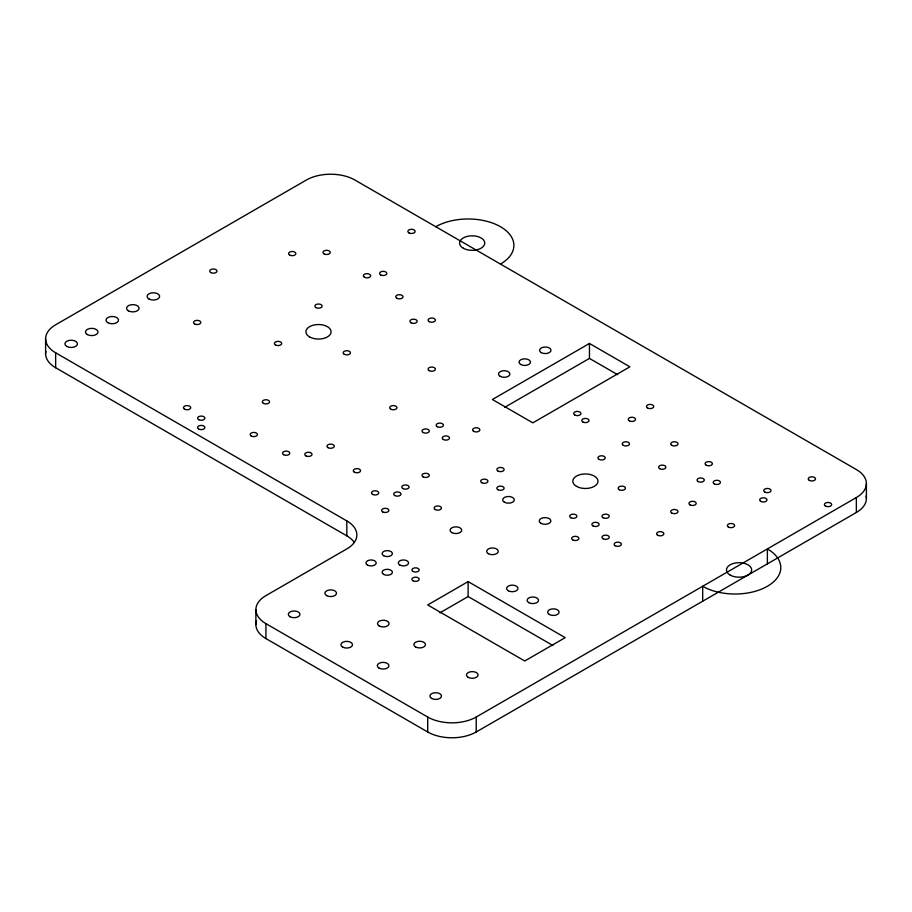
<?xml version="1.0" encoding="UTF-8"?>
<svg xmlns="http://www.w3.org/2000/svg" width="912" height="912" viewBox="0 0 912 912"><rect width="100%" height="100%" fill="white"/><g stroke="black" fill="none" stroke-linecap="round" stroke-linejoin="round"><path stroke-width="1.37" d="M589.448 343.471L492.4 399.502L532.836 422.849L629.884 366.818L589.448 343.471L589.448 358.405L504.678 407.345M468.13 581.605L427.694 604.952L524.742 660.995L565.189 637.648L468.13 581.605L468.13 596.551L552.9 645.491M439.949 612.83L468.13 596.551M55.655 352.807L346.811 520.9A34.314 19.813 0 0 1 346.811 548.921L265.939 595.616A34.314 19.813 0 0 0 265.939 623.637L427.694 717.026A34.314 19.813 0 0 0 476.224 717.026L856.345 497.553A34.314 19.813 0 0 0 856.345 469.543L354.905 180.029A34.314 19.813 0 0 0 306.375 180.029L55.655 324.786A34.314 19.813 0 0 0 55.655 352.807L55.655 367.741L346.811 535.846A34.314 19.813 0 0 1 354.255 542.275M256.546 620.707A34.314 19.813 0 0 0 265.939 638.582L427.694 731.971A34.314 19.813 0 0 0 476.224 731.971L856.345 512.498A34.314 19.813 0 0 0 866.104 495.911M589.448 358.405L617.641 374.684M866.4 483.554L866.4 498.488M856.345 497.553L856.345 512.498M767.38 563.867L767.38 548.921A45.748 26.414 0 0 1 767.38 586.279A45.748 26.414 0 0 1 702.685 586.279L702.685 601.225M476.224 717.026L476.224 731.971M427.694 717.026L427.694 731.971M346.811 520.9L346.811 535.846M265.939 623.637L265.939 638.582M255.884 609.626L255.884 624.572M45.6 338.797L45.6 353.742M435.776 226.723A45.748 26.414 0 0 1 500.483 226.723A45.748 26.414 0 0 1 500.483 264.081M55.655 367.741A34.314 19.813 0 0 1 45.896 351.154M364.458 277.248A3.637 2.098 0 0 0 370.546 276.302A3.637 2.098 0 0 0 366.088 273.725A3.637 2.098 0 0 0 364.458 277.248M497.906 489.71A3.637 2.098 0 0 0 503.994 488.764A3.637 2.098 0 0 0 499.537 486.187A3.637 2.098 0 0 0 497.906 489.71M210.797 272.574A3.637 2.098 0 0 0 216.874 271.628A3.637 2.098 0 0 0 212.428 269.063A3.637 2.098 0 0 0 210.797 272.574M194.621 323.942A3.637 2.098 0 0 0 200.697 322.996A3.637 2.098 0 0 0 196.251 320.42A3.637 2.098 0 0 0 194.621 323.942M463.285 248.212A12.586 7.262 0 0 0 484.329 244.952A12.586 7.262 0 0 0 468.916 236.06A12.586 7.262 0 0 0 463.285 248.212M714.267 483.873A3.637 2.098 0 0 0 720.343 482.927A3.637 2.098 0 0 0 715.897 480.35A3.637 2.098 0 0 0 714.267 483.873M623.272 445.341A3.637 2.098 0 0 0 629.36 444.406A3.637 2.098 0 0 0 624.902 441.83A3.637 2.098 0 0 0 623.272 445.341M309.613 336.927A12.586 7.262 0 0 0 330.657 333.667A12.586 7.262 0 0 0 315.244 324.775A12.586 7.262 0 0 0 309.613 336.927M379.004 668.074A5.814 3.352 0 0 0 388.729 666.569A5.814 3.352 0 0 0 381.604 662.465A5.814 3.352 0 0 0 379.004 668.074M380.635 274.911A3.637 2.098 0 0 0 386.722 273.965A3.637 2.098 0 0 0 382.265 271.4A3.637 2.098 0 0 0 380.635 274.911M473.647 431.33A3.637 2.098 0 0 0 479.735 430.396A3.637 2.098 0 0 0 475.277 427.819A3.637 2.098 0 0 0 473.647 431.33M603.049 538.73A3.637 2.098 0 0 0 609.136 537.795A3.637 2.098 0 0 0 604.679 535.219A3.637 2.098 0 0 0 603.049 538.73M324.022 253.889A3.637 2.098 0 0 0 330.11 252.955A3.637 2.098 0 0 0 325.652 250.378A3.637 2.098 0 0 0 324.022 253.889M289.651 255.064A3.637 2.098 0 0 0 295.739 254.117A3.637 2.098 0 0 0 291.281 251.552A3.637 2.098 0 0 0 289.651 255.064M576.509 486.347A12.586 7.262 0 0 0 597.554 483.098A12.586 7.262 0 0 0 582.152 474.194A12.586 7.262 0 0 0 576.509 486.347M412.988 580.762A3.637 2.098 0 0 0 419.075 579.815A3.637 2.098 0 0 0 414.618 577.25A3.637 2.098 0 0 0 412.988 580.762M647.531 407.983A3.637 2.098 0 0 0 653.619 407.048A3.637 2.098 0 0 0 649.173 404.472A3.637 2.098 0 0 0 647.531 407.983M443.323 439.504A3.637 2.098 0 0 0 449.399 438.569A3.637 2.098 0 0 0 444.953 435.993A3.637 2.098 0 0 0 443.323 439.504M410.97 322.768A3.637 2.098 0 0 0 417.058 321.833A3.637 2.098 0 0 0 412.6 319.257A3.637 2.098 0 0 0 410.97 322.768M415.576 646.961A5.814 3.352 0 0 0 425.3 645.457A5.814 3.352 0 0 0 418.186 641.353A5.814 3.352 0 0 0 415.576 646.961M629.337 420.831A3.637 2.098 0 0 0 635.425 419.885A3.637 2.098 0 0 0 630.967 417.32A3.637 2.098 0 0 0 629.337 420.831M540.953 523.328A5.814 3.352 0 0 0 550.677 521.824A5.814 3.352 0 0 0 543.563 517.708A5.814 3.352 0 0 0 540.953 523.328M275.492 344.953A3.637 2.098 0 0 0 281.58 344.006A3.637 2.098 0 0 0 277.123 341.441A3.637 2.098 0 0 0 275.492 344.953M760.768 501.383A3.637 2.098 0 0 0 766.855 500.437A3.637 2.098 0 0 0 762.398 497.861A3.637 2.098 0 0 0 760.768 501.383M408.941 232.879A3.637 2.098 0 0 0 415.028 231.944A3.637 2.098 0 0 0 410.571 229.368A3.637 2.098 0 0 0 408.941 232.879M570.707 517.72A3.637 2.098 0 0 0 576.783 516.785A3.637 2.098 0 0 0 572.337 514.208A3.637 2.098 0 0 0 570.707 517.72M572.725 539.904A3.637 2.098 0 0 0 578.812 538.958A3.637 2.098 0 0 0 574.355 536.393A3.637 2.098 0 0 0 572.725 539.904M497.906 471.025A3.637 2.098 0 0 0 503.994 470.09A3.637 2.098 0 0 0 499.537 467.514A3.637 2.098 0 0 0 497.906 471.025M671.802 445.341A3.637 2.098 0 0 0 677.89 444.406A3.637 2.098 0 0 0 673.432 441.83A3.637 2.098 0 0 0 671.802 445.341M328.069 447.678A3.637 2.098 0 0 0 334.157 446.732A3.637 2.098 0 0 0 329.699 444.167A3.637 2.098 0 0 0 328.069 447.678M698.09 481.536A3.637 2.098 0 0 0 704.167 480.59A3.637 2.098 0 0 0 699.721 478.025A3.637 2.098 0 0 0 698.09 481.536M372.552 494.372A3.637 2.098 0 0 0 378.64 493.438A3.637 2.098 0 0 0 374.182 490.861A3.637 2.098 0 0 0 372.552 494.372M198.656 419.657A3.637 2.098 0 0 0 204.744 418.722A3.637 2.098 0 0 0 200.287 416.146A3.637 2.098 0 0 0 198.656 419.657M184.509 409.157A3.637 2.098 0 0 0 190.597 408.211A3.637 2.098 0 0 0 186.139 405.646A3.637 2.098 0 0 0 184.509 409.157M412.988 571.425A3.637 2.098 0 0 0 419.075 570.479A3.637 2.098 0 0 0 414.618 567.902A3.637 2.098 0 0 0 412.988 571.425M251.233 436.004A3.637 2.098 0 0 0 257.321 435.058A3.637 2.098 0 0 0 252.863 432.493A3.637 2.098 0 0 0 251.233 436.004M283.586 454.678A3.637 2.098 0 0 0 289.663 453.743A3.637 2.098 0 0 0 285.217 451.166A3.637 2.098 0 0 0 283.586 454.678M382.664 511.883A3.637 2.098 0 0 0 388.74 510.948A3.637 2.098 0 0 0 384.294 508.372A3.637 2.098 0 0 0 382.664 511.883M435.229 509.546A3.637 2.098 0 0 0 441.317 508.611A3.637 2.098 0 0 0 436.859 506.035A3.637 2.098 0 0 0 435.229 509.546M671.802 513.057A3.637 2.098 0 0 0 677.89 512.111A3.637 2.098 0 0 0 673.432 509.534A3.637 2.098 0 0 0 671.802 513.057M615.19 545.741A3.637 2.098 0 0 0 621.266 544.795A3.637 2.098 0 0 0 616.82 542.23A3.637 2.098 0 0 0 615.19 545.741M592.948 525.893A3.637 2.098 0 0 0 599.024 524.947A3.637 2.098 0 0 0 594.578 522.382A3.637 2.098 0 0 0 592.948 525.893M423.1 432.505A3.637 2.098 0 0 0 429.187 431.558A3.637 2.098 0 0 0 424.73 428.993A3.637 2.098 0 0 0 423.1 432.505M603.049 517.72A3.637 2.098 0 0 0 609.136 516.785A3.637 2.098 0 0 0 604.679 514.208A3.637 2.098 0 0 0 603.049 517.72M809.297 480.362A3.637 2.098 0 0 0 815.385 479.427A3.637 2.098 0 0 0 810.928 476.851A3.637 2.098 0 0 0 809.297 480.362M764.815 492.035A3.637 2.098 0 0 0 770.891 491.101A3.637 2.098 0 0 0 766.445 488.524A3.637 2.098 0 0 0 764.815 492.035M706.173 465.188A3.637 2.098 0 0 0 712.261 464.254A3.637 2.098 0 0 0 707.803 461.677A3.637 2.098 0 0 0 706.173 465.188M429.164 321.605A3.637 2.098 0 0 0 435.252 320.659A3.637 2.098 0 0 0 430.795 318.094A3.637 2.098 0 0 0 429.164 321.605M396.811 298.258A3.637 2.098 0 0 0 402.899 297.312A3.637 2.098 0 0 0 398.441 294.747A3.637 2.098 0 0 0 396.811 298.258M198.656 429.005A3.637 2.098 0 0 0 204.744 428.059A3.637 2.098 0 0 0 200.287 425.482A3.637 2.098 0 0 0 198.656 429.005M657.643 535.23A3.637 2.098 0 0 0 663.731 534.295A3.637 2.098 0 0 0 659.273 531.719A3.637 2.098 0 0 0 657.643 535.23M429.164 370.637A3.637 2.098 0 0 0 435.252 369.691A3.637 2.098 0 0 0 430.795 367.114A3.637 2.098 0 0 0 429.164 370.637M619.225 489.71A3.637 2.098 0 0 0 625.313 488.764A3.637 2.098 0 0 0 620.855 486.187A3.637 2.098 0 0 0 619.225 489.71M659.672 468.688A3.637 2.098 0 0 0 665.749 467.753A3.637 2.098 0 0 0 661.303 465.177A3.637 2.098 0 0 0 659.672 468.688M825.474 506.046A3.637 2.098 0 0 0 831.55 505.111A3.637 2.098 0 0 0 827.104 502.535A3.637 2.098 0 0 0 825.474 506.046M689.996 504.883A3.637 2.098 0 0 0 696.084 503.937A3.637 2.098 0 0 0 691.627 501.372A3.637 2.098 0 0 0 689.996 504.883M728.414 527.056A3.637 2.098 0 0 0 734.502 526.121A3.637 2.098 0 0 0 730.045 523.545A3.637 2.098 0 0 0 728.414 527.056M582.836 421.994A3.637 2.098 0 0 0 588.924 421.059A3.637 2.098 0 0 0 584.467 418.483A3.637 2.098 0 0 0 582.836 421.994M437.247 426.668A3.637 2.098 0 0 0 443.335 425.722A3.637 2.098 0 0 0 438.877 423.157A3.637 2.098 0 0 0 437.247 426.668M574.742 414.994A3.637 2.098 0 0 0 580.83 414.048A3.637 2.098 0 0 0 576.373 411.483A3.637 2.098 0 0 0 574.742 414.994M599.013 459.352A3.637 2.098 0 0 0 605.101 458.417A3.637 2.098 0 0 0 600.643 455.84A3.637 2.098 0 0 0 599.013 459.352M354.346 472.188A3.637 2.098 0 0 0 360.434 471.253A3.637 2.098 0 0 0 355.988 468.677A3.637 2.098 0 0 0 354.346 472.188M481.741 482.699A3.637 2.098 0 0 0 487.817 481.764A3.637 2.098 0 0 0 483.371 479.188A3.637 2.098 0 0 0 481.741 482.699M394.793 495.547A3.637 2.098 0 0 0 400.881 494.6A3.637 2.098 0 0 0 396.424 492.024A3.637 2.098 0 0 0 394.793 495.547M344.246 354.289A3.637 2.098 0 0 0 350.322 353.343A3.637 2.098 0 0 0 345.876 350.778A3.637 2.098 0 0 0 344.246 354.289M315.94 307.595A3.637 2.098 0 0 0 322.016 306.649A3.637 2.098 0 0 0 317.57 304.084A3.637 2.098 0 0 0 315.94 307.595M402.876 488.536A3.637 2.098 0 0 0 408.964 487.601A3.637 2.098 0 0 0 404.506 485.024A3.637 2.098 0 0 0 402.876 488.536M423.1 476.862A3.637 2.098 0 0 0 429.187 475.927A3.637 2.098 0 0 0 424.73 473.351A3.637 2.098 0 0 0 423.1 476.862M263.363 403.321A3.637 2.098 0 0 0 269.45 402.374A3.637 2.098 0 0 0 264.993 399.809A3.637 2.098 0 0 0 263.363 403.321M305.828 455.852A3.637 2.098 0 0 0 311.904 454.906A3.637 2.098 0 0 0 307.458 452.341A3.637 2.098 0 0 0 305.828 455.852M390.746 409.157A3.637 2.098 0 0 0 396.834 408.211A3.637 2.098 0 0 0 392.377 405.646A3.637 2.098 0 0 0 390.746 409.157M549.332 614.483A5.723 3.306 0 0 0 558.908 613.001A5.723 3.306 0 0 0 551.897 608.954A5.723 3.306 0 0 0 549.332 614.483M508.246 590.759A5.723 3.306 0 0 0 517.811 589.277A5.723 3.306 0 0 0 510.811 585.242A5.723 3.306 0 0 0 508.246 590.759M528.789 602.627A5.723 3.306 0 0 0 538.354 601.145A5.723 3.306 0 0 0 531.354 597.098A5.723 3.306 0 0 0 528.789 602.627M541.249 352.613A5.723 3.306 0 0 0 550.814 351.143A5.723 3.306 0 0 0 543.814 347.096A5.723 3.306 0 0 0 541.249 352.613M500.164 376.337A5.723 3.306 0 0 0 509.728 374.855A5.723 3.306 0 0 0 502.729 370.819A5.723 3.306 0 0 0 500.164 376.337M520.706 364.481A5.723 3.306 0 0 0 530.271 362.999A5.723 3.306 0 0 0 523.271 358.952A5.723 3.306 0 0 0 520.706 364.481M451.793 532.574A5.814 3.352 0 0 0 461.518 531.069A5.814 3.352 0 0 0 454.404 526.954A5.814 3.352 0 0 0 451.793 532.574M504.382 502.204A5.814 3.352 0 0 0 514.106 500.711A5.814 3.352 0 0 0 506.981 496.595A5.814 3.352 0 0 0 504.382 502.204M488.365 553.687A5.814 3.352 0 0 0 498.089 552.182A5.814 3.352 0 0 0 490.975 548.078A5.814 3.352 0 0 0 488.365 553.687M468.164 677.32A5.814 3.352 0 0 0 477.888 675.826A5.814 3.352 0 0 0 470.774 671.711A5.814 3.352 0 0 0 468.164 677.32M431.593 698.444A5.814 3.352 0 0 0 441.317 696.939A5.814 3.352 0 0 0 434.192 692.824A5.814 3.352 0 0 0 431.593 698.444M326.61 595.604A5.814 3.352 0 0 0 336.334 594.1A5.814 3.352 0 0 0 329.221 589.984A5.814 3.352 0 0 0 326.61 595.604M379.198 625.963A5.814 3.352 0 0 0 388.922 624.458A5.814 3.352 0 0 0 381.797 620.342A5.814 3.352 0 0 0 379.198 625.963M290.039 616.717A5.814 3.352 0 0 0 299.763 615.212A5.814 3.352 0 0 0 292.638 611.097A5.814 3.352 0 0 0 290.039 616.717M342.627 647.075A5.814 3.352 0 0 0 352.34 645.571A5.814 3.352 0 0 0 345.226 641.467A5.814 3.352 0 0 0 342.627 647.075M87.278 334.544A6.293 3.637 0 0 0 97.801 332.914A6.293 3.637 0 0 0 90.094 328.468A6.293 3.637 0 0 0 87.278 334.544M107.821 322.688A6.293 3.637 0 0 0 118.343 321.058A6.293 3.637 0 0 0 110.637 316.612A6.293 3.637 0 0 0 107.821 322.688M128.364 310.821A6.293 3.637 0 0 0 138.886 309.202A6.293 3.637 0 0 0 131.18 304.745A6.293 3.637 0 0 0 128.364 310.821M66.736 346.412A6.293 3.637 0 0 0 77.258 344.782A6.293 3.637 0 0 0 69.551 340.336A6.293 3.637 0 0 0 66.736 346.412M148.907 298.965A6.293 3.637 0 0 0 159.429 297.335A6.293 3.637 0 0 0 151.723 292.889A6.293 3.637 0 0 0 148.907 298.965M383.61 574.366A5.141 2.975 0 0 0 392.228 573.044A5.141 2.975 0 0 0 385.924 569.396A5.141 2.975 0 0 0 383.61 574.366M367.433 565.03A5.141 2.975 0 0 0 376.052 563.696A5.141 2.975 0 0 0 369.748 560.059A5.141 2.975 0 0 0 367.433 565.03M399.787 565.03A5.141 2.975 0 0 0 408.405 563.696A5.141 2.975 0 0 0 402.101 560.059A5.141 2.975 0 0 0 399.787 565.03M383.61 555.693A5.141 2.975 0 0 0 392.228 554.359A5.141 2.975 0 0 0 385.924 550.723A5.141 2.975 0 0 0 383.61 555.693M730.181 575.073A12.586 7.262 0 0 0 751.226 571.813A12.586 7.262 0 0 0 735.824 562.921A12.586 7.262 0 0 0 730.181 575.073"/></g></svg>
